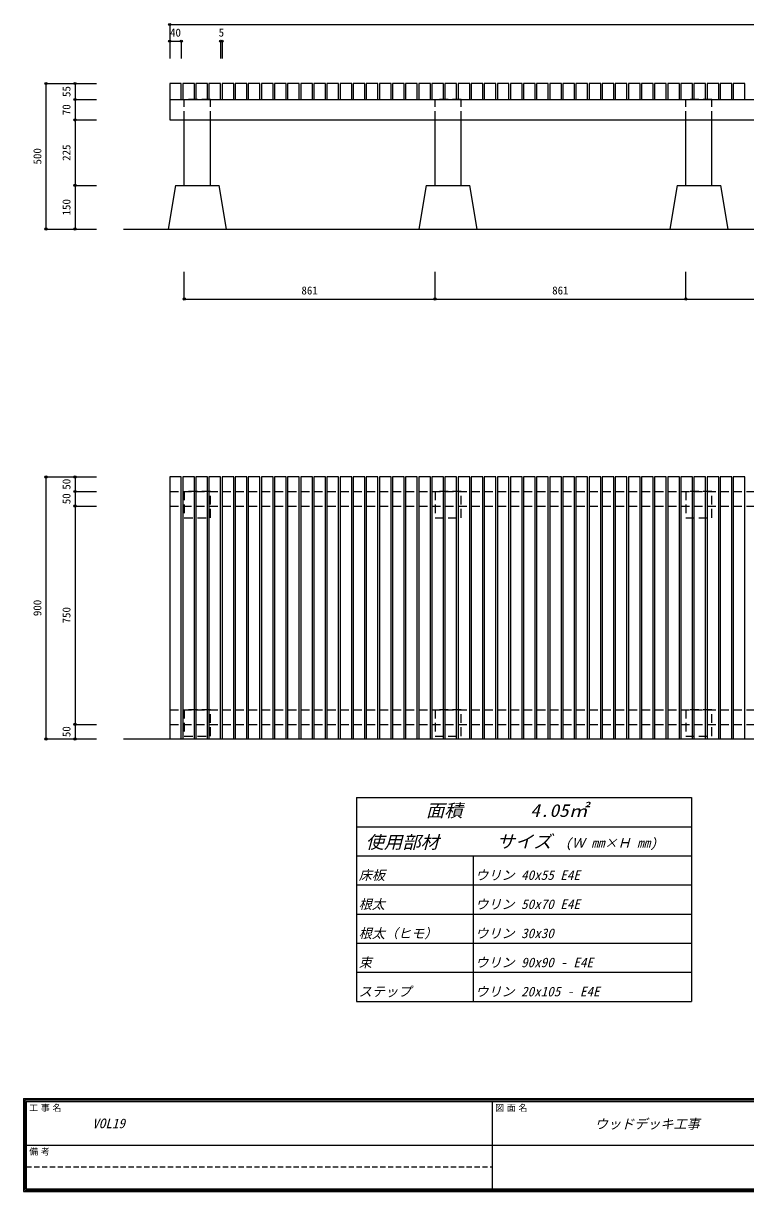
# Model space of a CAD drawing. Units: millimetres at full size, sheet at 1:15, with parts at other scales. Extents: x -2816 to 2824, y -2060 to 1992.
# Drawn here: x -2816 to -337, y -2060 to 1953 of the extents above; entities that cross this region are included whole.
import ezdxf
from ezdxf.enums import TextEntityAlignment as Align

# ---------------------------------------------------------------- set-up
doc = ezdxf.new("R2010")
doc.units = ezdxf.units.MM
doc.header["$LTSCALE"] = 15
doc.header["$PDMODE"] = 32
doc.header["$PDSIZE"] = 7.5
doc.linetypes.add('DASHED1', pattern=[1.8, 1.2, -0.6])
doc.linetypes.add('DASHED2', pattern=[3, 2, -1])
for name, color, linetype in [('0-2_束１', 4, 'Continuous'), ('0-4_根太・大引き', 4, 'Continuous'), ('0-6_床板等１', 3, 'Continuous'), ('0-A_境界・築造物', 7, 'Continuous'), ('0-B_補助線', 7, 'Continuous'), ('0-C_寸法（境界・築造物）', 7, 'Continuous'), ('F-A_建築見掛', 3, 'Continuous'), ('F-B_文字', 4, 'Continuous')]:
    doc.layers.add(name, color=color, linetype=linetype)
doc.styles.add('ＭＳ ゴシック', font='')
doc.styles.get('ＭＳ ゴシック').set_extended_font_data('MS Gothic')

msp = doc.modelspace()

# ---------------------------------------------------------------- linework, layer by layer
at = {"layer": '0-2_束１', "linetype": 'DASHED2'}
for p, q in [((-2264.13, 1621.55), (-2264.13, 1691.55)), ((-1403.13, 1621.55), (-1403.13, 1691.55)), ((-542.13, 1621.55), (-542.13, 1691.55))]:
    msp.add_line(p, q, dxfattribs=at)
at = {"layer": '0-2_束１'}
for p, q in [((-2264.13, 1396.55), (-2264.13, 1621.55)), ((-2174.13, 1396.55), (-2174.13, 1621.55)), ((-1403.13, 1396.55), (-1403.13, 1621.55)), ((-1313.13, 1396.55), (-1313.13, 1621.55)), ((-542.13, 1396.55), (-542.13, 1621.55)), ((-452.13, 1396.55), (-452.13, 1621.55)), ((-2294.13, 1396.55), (-2319.13, 1246.55)), ((-2294.13, 1396.55), (-2144.13, 1396.55)), ((-2119.13, 1246.55), (-2144.13, 1396.55)), ((-1433.13, 1396.55), (-1458.13, 1246.55)), ((-1433.13, 1396.55), (-1283.13, 1396.55)), ((-1258.13, 1246.55), (-1283.13, 1396.55)), ((-572.13, 1396.55), (-597.13, 1246.55)), ((-572.13, 1396.55), (-422.13, 1396.55)), ((-397.13, 1246.55), (-422.13, 1396.55)), ((-2319.13, 1246.55), (-2119.13, 1246.55)), ((-1458.13, 1246.55), (-1258.13, 1246.55)), ((-597.13, 1246.55), (-397.13, 1246.55))]:
    msp.add_line(p, q, dxfattribs=at)
at = {"layer": '0-2_束１', "linetype": 'DASHED2'}
for points in [[(-2174.13, 1621.55), (-2174.13, 1691.55), (-2264.13, 1691.55)], [(-1313.13, 1621.55), (-1313.13, 1691.55), (-1403.13, 1691.55)], [(-452.13, 1621.55), (-452.13, 1691.55), (-542.13, 1691.55)]]:
    msp.add_lwpolyline(points, dxfattribs=at)
for points in [[(-2264.13, 255.21), (-2174.13, 255.21), (-2174.13, 345.21), (-2264.13, 345.21)], [(-1403.13, 255.21), (-1313.13, 255.21), (-1313.13, 345.21), (-1403.13, 345.21)], [(-542.13, 255.21), (-452.13, 255.21), (-452.13, 345.21), (-542.13, 345.21)], [(-2264.13, -494.79), (-2174.13, -494.79), (-2174.13, -404.79), (-2264.13, -404.79)], [(-1403.13, -494.79), (-1313.13, -494.79), (-1313.13, -404.79), (-1403.13, -404.79)], [(-542.13, -494.79), (-452.13, -494.79), (-452.13, -404.79), (-542.13, -404.79)]]:
    msp.add_lwpolyline(points, close=True, dxfattribs=at)
at = {"layer": '0-4_根太・大引き'}
for p, q in [((-2314.13, 1691.55), (-2314.13, 1621.55)), ((-2314.13, 1691.55), (2180.87, 1691.55)), ((-2314.13, 1621.55), (2180.87, 1621.55))]:
    msp.add_line(p, q, dxfattribs=at)
at = {"layer": '0-4_根太・大引き', "linetype": 'DASHED2'}
for p, q in [((-2314.13, 345.21), (-2314.13, 295.21)), ((-2314.13, 295.21), (2180.87, 295.21)), ((-2314.13, -404.79), (-2314.13, -454.79)), ((-2314.13, -404.79), (2501.87, -404.79)), ((-2314.13, -454.79), (2501.87, -454.79))]:
    msp.add_line(p, q, dxfattribs=at)
msp.add_lwpolyline([(-2314.13, 345.21), (2180.87, 345.21), (2180.87, 295.21)], dxfattribs=at)
at = {"layer": '0-6_床板等１'}
msp.add_lwpolyline([(-2274.13, 1691.55), (-2274.13, 1746.55), (-2314.13, 1746.55), (-2314.13, 1691.55)], dxfattribs=at)
for points in [[(-2269.13, 1691.55), (-2229.13, 1691.55), (-2229.13, 1746.55), (-2269.13, 1746.55)], [(-2224.13, 1691.55), (-2184.13, 1691.55), (-2184.13, 1746.55), (-2224.13, 1746.55)], [(-2179.13, 1691.55), (-2139.13, 1691.55), (-2139.13, 1746.55), (-2179.13, 1746.55)], [(-2134.13, 1691.55), (-2094.13, 1691.55), (-2094.13, 1746.55), (-2134.13, 1746.55)], [(-2089.13, 1691.55), (-2049.13, 1691.55), (-2049.13, 1746.55), (-2089.13, 1746.55)], [(-2044.13, 1691.55), (-2004.13, 1691.55), (-2004.13, 1746.55), (-2044.13, 1746.55)], [(-1999.13, 1691.55), (-1959.13, 1691.55), (-1959.13, 1746.55), (-1999.13, 1746.55)], [(-1954.13, 1691.55), (-1914.13, 1691.55), (-1914.13, 1746.55), (-1954.13, 1746.55)], [(-1909.13, 1691.55), (-1869.13, 1691.55), (-1869.13, 1746.55), (-1909.13, 1746.55)], [(-1864.13, 1691.55), (-1824.13, 1691.55), (-1824.13, 1746.55), (-1864.13, 1746.55)], [(-1819.13, 1691.55), (-1779.13, 1691.55), (-1779.13, 1746.55), (-1819.13, 1746.55)], [(-1774.13, 1691.55), (-1734.13, 1691.55), (-1734.13, 1746.55), (-1774.13, 1746.55)], [(-1729.13, 1691.55), (-1689.13, 1691.55), (-1689.13, 1746.55), (-1729.13, 1746.55)], [(-1684.13, 1691.55), (-1644.13, 1691.55), (-1644.13, 1746.55), (-1684.13, 1746.55)], [(-1639.13, 1691.55), (-1599.13, 1691.55), (-1599.13, 1746.55), (-1639.13, 1746.55)], [(-1594.13, 1691.55), (-1554.13, 1691.55), (-1554.13, 1746.55), (-1594.13, 1746.55)], [(-1549.13, 1691.55), (-1509.13, 1691.55), (-1509.13, 1746.55), (-1549.13, 1746.55)], [(-1504.13, 1691.55), (-1464.13, 1691.55), (-1464.13, 1746.55), (-1504.13, 1746.55)], [(-1459.13, 1691.55), (-1419.13, 1691.55), (-1419.13, 1746.55), (-1459.13, 1746.55)], [(-1414.13, 1691.55), (-1374.13, 1691.55), (-1374.13, 1746.55), (-1414.13, 1746.55)], [(-1369.13, 1691.55), (-1329.13, 1691.55), (-1329.13, 1746.55), (-1369.13, 1746.55)], [(-1324.13, 1691.55), (-1284.13, 1691.55), (-1284.13, 1746.55), (-1324.13, 1746.55)], [(-1279.13, 1691.55), (-1239.13, 1691.55), (-1239.13, 1746.55), (-1279.13, 1746.55)], [(-1234.13, 1691.55), (-1194.13, 1691.55), (-1194.13, 1746.55), (-1234.13, 1746.55)], [(-1189.13, 1691.55), (-1149.13, 1691.55), (-1149.13, 1746.55), (-1189.13, 1746.55)], [(-1144.13, 1691.55), (-1104.13, 1691.55), (-1104.13, 1746.55), (-1144.13, 1746.55)], [(-1099.13, 1691.55), (-1059.13, 1691.55), (-1059.13, 1746.55), (-1099.13, 1746.55)], [(-1054.13, 1691.55), (-1014.13, 1691.55), (-1014.13, 1746.55), (-1054.13, 1746.55)], [(-1009.13, 1691.55), (-969.13, 1691.55), (-969.13, 1746.55), (-1009.13, 1746.55)], [(-964.13, 1691.55), (-924.13, 1691.55), (-924.13, 1746.55), (-964.13, 1746.55)], [(-919.13, 1691.55), (-879.13, 1691.55), (-879.13, 1746.55), (-919.13, 1746.55)], [(-874.13, 1691.55), (-834.13, 1691.55), (-834.13, 1746.55), (-874.13, 1746.55)], [(-829.13, 1691.55), (-789.13, 1691.55), (-789.13, 1746.55), (-829.13, 1746.55)], [(-784.13, 1691.55), (-744.13, 1691.55), (-744.13, 1746.55), (-784.13, 1746.55)], [(-739.13, 1691.55), (-699.13, 1691.55), (-699.13, 1746.55), (-739.13, 1746.55)], [(-694.13, 1691.55), (-654.13, 1691.55), (-654.13, 1746.55), (-694.13, 1746.55)], [(-649.13, 1691.55), (-609.13, 1691.55), (-609.13, 1746.55), (-649.13, 1746.55)], [(-604.13, 1691.55), (-564.13, 1691.55), (-564.13, 1746.55), (-604.13, 1746.55)], [(-559.13, 1691.55), (-519.13, 1691.55), (-519.13, 1746.55), (-559.13, 1746.55)], [(-514.13, 1691.55), (-474.13, 1691.55), (-474.13, 1746.55), (-514.13, 1746.55)], [(-469.13, 1691.55), (-429.13, 1691.55), (-429.13, 1746.55), (-469.13, 1746.55)], [(-424.13, 1691.55), (-384.13, 1691.55), (-384.13, 1746.55), (-424.13, 1746.55)], [(-379.13, 1691.55), (-339.13, 1691.55), (-339.13, 1746.55), (-379.13, 1746.55)], [(-2314.13, -504.79), (-2274.13, -504.79), (-2274.13, 395.21), (-2314.13, 395.21)], [(-2269.13, -504.79), (-2229.13, -504.79), (-2229.13, 395.21), (-2269.13, 395.21)], [(-2224.13, -504.79), (-2184.13, -504.79), (-2184.13, 395.21), (-2224.13, 395.21)], [(-2179.13, -504.79), (-2139.13, -504.79), (-2139.13, 395.21), (-2179.13, 395.21)], [(-2134.13, -504.79), (-2094.13, -504.79), (-2094.13, 395.21), (-2134.13, 395.21)], [(-2089.13, -504.79), (-2049.13, -504.79), (-2049.13, 395.21), (-2089.13, 395.21)], [(-2044.13, -504.79), (-2004.13, -504.79), (-2004.13, 395.21), (-2044.13, 395.21)], [(-1999.13, -504.79), (-1959.13, -504.79), (-1959.13, 395.21), (-1999.13, 395.21)], [(-1954.13, -504.79), (-1914.13, -504.79), (-1914.13, 395.21), (-1954.13, 395.21)], [(-1909.13, -504.79), (-1869.13, -504.79), (-1869.13, 395.21), (-1909.13, 395.21)], [(-1864.13, -504.79), (-1824.13, -504.79), (-1824.13, 395.21), (-1864.13, 395.21)], [(-1819.13, -504.79), (-1779.13, -504.79), (-1779.13, 395.21), (-1819.13, 395.21)], [(-1774.13, -504.79), (-1734.13, -504.79), (-1734.13, 395.21), (-1774.13, 395.21)], [(-1729.13, -504.79), (-1689.13, -504.79), (-1689.13, 395.21), (-1729.13, 395.21)], [(-1684.13, -504.79), (-1644.13, -504.79), (-1644.13, 395.21), (-1684.13, 395.21)], [(-1639.13, -504.79), (-1599.13, -504.79), (-1599.13, 395.21), (-1639.13, 395.21)], [(-1594.13, -504.79), (-1554.13, -504.79), (-1554.13, 395.21), (-1594.13, 395.21)], [(-1549.13, -504.79), (-1509.13, -504.79), (-1509.13, 395.21), (-1549.13, 395.21)], [(-1504.13, -504.79), (-1464.13, -504.79), (-1464.13, 395.21), (-1504.13, 395.21)], [(-1459.13, -504.79), (-1419.13, -504.79), (-1419.13, 395.21), (-1459.13, 395.21)], [(-1414.13, -504.79), (-1374.13, -504.79), (-1374.13, 395.21), (-1414.13, 395.21)], [(-1369.13, -504.79), (-1329.13, -504.79), (-1329.13, 395.21), (-1369.13, 395.21)], [(-1324.13, -504.79), (-1284.13, -504.79), (-1284.13, 395.21), (-1324.13, 395.21)], [(-1279.13, -504.79), (-1239.13, -504.79), (-1239.13, 395.21), (-1279.13, 395.21)], [(-1234.13, -504.79), (-1194.13, -504.79), (-1194.13, 395.21), (-1234.13, 395.21)], [(-1189.13, -504.79), (-1149.13, -504.79), (-1149.13, 395.21), (-1189.13, 395.21)], [(-1144.13, -504.79), (-1104.13, -504.79), (-1104.13, 395.21), (-1144.13, 395.21)], [(-1099.13, -504.79), (-1059.13, -504.79), (-1059.13, 395.21), (-1099.13, 395.21)], [(-1054.13, -504.79), (-1014.13, -504.79), (-1014.13, 395.21), (-1054.13, 395.21)], [(-1009.13, -504.79), (-969.13, -504.79), (-969.13, 395.21), (-1009.13, 395.21)], [(-964.13, -504.79), (-924.13, -504.79), (-924.13, 395.21), (-964.13, 395.21)], [(-919.13, -504.79), (-879.13, -504.79), (-879.13, 395.21), (-919.13, 395.21)], [(-874.13, -504.79), (-834.13, -504.79), (-834.13, 395.21), (-874.13, 395.21)], [(-829.13, -504.79), (-789.13, -504.79), (-789.13, 395.21), (-829.13, 395.21)], [(-784.13, -504.79), (-744.13, -504.79), (-744.13, 395.21), (-784.13, 395.21)], [(-739.13, -504.79), (-699.13, -504.79), (-699.13, 395.21), (-739.13, 395.21)], [(-694.13, -504.79), (-654.13, -504.79), (-654.13, 395.21), (-694.13, 395.21)], [(-649.13, -504.79), (-609.13, -504.79), (-609.13, 395.21), (-649.13, 395.21)], [(-604.13, -504.79), (-564.13, -504.79), (-564.13, 395.21), (-604.13, 395.21)], [(-559.13, -504.79), (-519.13, -504.79), (-519.13, 395.21), (-559.13, 395.21)], [(-514.13, -504.79), (-474.13, -504.79), (-474.13, 395.21), (-514.13, 395.21)], [(-469.13, -504.79), (-429.13, -504.79), (-429.13, 395.21), (-469.13, 395.21)], [(-424.13, -504.79), (-384.13, -504.79), (-384.13, 395.21), (-424.13, 395.21)], [(-379.13, -504.79), (-339.13, -504.79), (-339.13, 395.21), (-379.13, 395.21)]]:
    msp.add_lwpolyline(points, close=True, dxfattribs=at)
at = {"layer": '0-A_境界・築造物'}
msp.add_line((-2472.56, 1246.55), (2597.82, 1246.55), dxfattribs=at)
at = {"layer": '0-B_補助線'}
msp.add_line((-2472.56, -504.79), (2375.64, -504.79), dxfattribs=at)
at = {"layer": '0-C_寸法（境界・築造物）', "color": 4}
for p, q in [((-2314.13, 1949.37), (-2314.13, 1891.93)), ((-2314.13, 1949.37), (2180.87, 1949.37)), ((-2314.13, 1891.93), (-2314.13, 1832)), ((-2314.13, 1891.93), (-2274.13, 1891.93)), ((-2274.13, 1891.93), (-2274.13, 1832)), ((-2139.13, 1891.93), (-2139.13, 1832)), ((-2139.13, 1891.93), (-2134.13, 1891.93)), ((-2134.13, 1891.93), (-2134.13, 1832)), ((-2738.95, 1746.55), (-2639.06, 1746.55)), ((-2738.95, 1746.55), (-2738.95, 1246.55)), ((-2639.06, 1746.55), (-2565.8, 1746.55)), ((-2639.06, 1746.55), (-2639.06, 1691.55)), ((-2639.06, 1691.55), (-2565.8, 1691.55)), ((-2639.06, 1691.55), (-2639.06, 1621.55)), ((-2639.06, 1621.55), (-2565.8, 1621.55)), ((-2639.06, 1621.55), (-2639.06, 1396.55)), ((-2639.06, 1396.55), (-2565.8, 1396.55)), ((-2639.06, 1396.55), (-2639.06, 1246.55)), ((-2738.95, 1246.55), (-2639.06, 1246.55)), ((-2639.06, 1246.55), (-2565.8, 1246.55)), ((-2264.13, 1006.2), (-2264.13, 1099.44)), ((-1403.13, 1006.2), (-1403.13, 1099.44)), ((-542.13, 1006.2), (-542.13, 1099.44)), ((-2264.13, 1006.2), (-1403.13, 1006.2)), ((-1403.13, 1006.2), (-542.13, 1006.2)), ((-542.13, 1006.2), (318.87, 1006.2)), ((-2738.95, 395.21), (-2639.06, 395.21)), ((-2738.95, 395.21), (-2738.95, -504.79)), ((-2639.06, 395.21), (-2565.8, 395.21)), ((-2639.06, 395.21), (-2639.06, 345.21)), ((-2639.06, 345.21), (-2565.8, 345.21)), ((-2639.06, 345.21), (-2639.06, 295.21)), ((-2639.06, 295.21), (-2565.8, 295.21)), ((-2639.06, 295.21), (-2639.06, -454.79)), ((-2639.06, -454.79), (-2565.8, -454.79)), ((-2639.06, -454.79), (-2639.06, -504.79)), ((-2738.95, -504.79), (-2639.06, -504.79)), ((-2639.06, -504.79), (-2565.8, -504.79))]:
    msp.add_line(p, q, dxfattribs=at)
at = {"layer": '0-C_寸法（境界・築造物）'}
for p in [(-2314.13, 1949.37), (-2314.13, 1891.93), (-2274.13, 1891.93), (-2139.13, 1891.93), (-2134.13, 1891.93), (-2738.95, 1746.55), (-2639.06, 1746.55), (-2639.06, 1691.55), (-2639.06, 1621.55), (-2639.06, 1396.55), (-2738.95, 1246.55), (-2639.06, 1246.55), (-2264.13, 1006.2), (-1403.13, 1006.2), (-542.13, 1006.2), (-2738.95, 395.21), (-2639.06, 395.21), (-2639.06, 345.21), (-2639.06, 295.21), (-2639.06, -454.79), (-2738.95, -504.79), (-2639.06, -504.79)]:
    msp.add_point(p, dxfattribs=at)
at = {"layer": 'F-A_建築見掛', "color": 7}
for q in [(-522.49, -706.36), (-1672.49, -1406.36)]:
    msp.add_line((-1672.49, -706.36), q, dxfattribs=at)
at = {"layer": 'F-B_文字', "color": 7}
for p, q in [((-522.49, -706.36), (-522.49, -1406.36)), ((-1672.49, -806.36), (-522.49, -806.36)), ((-1672.49, -906.36), (-522.49, -906.36)), ((-1272.49, -906.36), (-1272.49, -1406.36)), ((-1672.49, -1006.36), (-522.49, -1006.36)), ((-1672.49, -1106.36), (-522.49, -1106.36)), ((-1672.49, -1206.36), (-522.49, -1206.36)), ((-1672.49, -1306.36), (-522.49, -1306.36)), ((-1672.49, -1406.36), (-522.49, -1406.36))]:
    msp.add_line(p, q, dxfattribs=at)
at = {"layer": 'F-B_文字', "color": 3}
for p, q in [((-2816.47, -1739.72), (2823.53, -1739.72)), ((-2816.47, -1739.72), (-2816.47, -2059.72)), ((-2811.47, -1744.72), (2818.53, -1744.72)), ((-2811.47, -1744.72), (-2811.47, -2054.72)), ((-2806.47, -1749.72), (2813.53, -1749.72)), ((-1206.47, -1749.72), (-1206.47, -2049.72)), ((-2806.47, -1899.72), (393.53, -1899.72)), ((-2816.47, -2059.72), (2823.53, -2059.72)), ((-2811.47, -2054.72), (2818.53, -2054.72))]:
    msp.add_line(p, q, dxfattribs=at)
at = {"layer": 'F-B_文字', "color": 3, "linetype": 'DASHED1'}
msp.add_line((-2806.47, -1974.72), (-1206.47, -1974.72), dxfattribs=at)
at = {"layer": 'F-B_文字', "color": 3}
msp.add_lwpolyline([(-2806.47, -1749.72), (-2806.47, -2049.72), (2813.53, -2049.72)], dxfattribs=at)

# ---------------------------------------------------------------- texts
at = {"layer": '0-C_寸法（境界・築造物）', "style": 'ＭＳ ゴシック'}
for s, p in [('40', (-2312.88, 1899.43)), ('5', (-2146.01, 1899.43)), ('861', (-1861.76, 1013.7)), ('861', (-1000.76, 1013.7))]:
    msp.add_text(s, height=27.49, dxfattribs=at).set_placement(p, align=Align.BOTTOM_LEFT)
for s, p in [('55', (-2646.56, 1700.3)), ('70', (-2646.56, 1637.8)), ('225', (-2646.56, 1480.93)), ('500', (-2746.45, 1468.43)), ('150', (-2646.56, 1293.43)), ('50', (-2646.56, 351.46)), ('50', (-2646.56, 301.46)), ('900', (-2746.45, -82.92)), ('750', (-2646.56, -107.92)), ('50', (-2646.56, -498.54))]:
    msp.add_text(s, height=27.49, rotation=90, dxfattribs=at).set_placement(p, align=Align.BOTTOM_LEFT)
at = {"layer": 'F-A_建築見掛', "color": 2, "style": 'ＭＳ ゴシック', "oblique": 15}
for s, width, p in [('面積', 1.05, (-1434.11, -785.87)), ('4.05㎡', 1.1, (-1076.34, -785.87)), ('使用部材', 1.05, (-1641.34, -894.43)), ('サイズ', 1.05, (-1191.46, -892.42))]:
    msp.add_text(s, height=43.99, dxfattribs=dict(at, width=width)).set_placement(p, align=Align.BOTTOM_LEFT)
at = {"layer": 'F-A_建築見掛', "style": 'ＭＳ ゴシック', "oblique": 15}
for s, p in [('(Ｗ mm×Ｈ mm)', (-956.25, -888.4)), ('床板', (-1664.99, -998.86)), ('ウリン 40x55 E4E', (-1264.99, -998.86)), ('根太', (-1664.99, -1098.86)), ('ウリン 50x70 E4E', (-1264.99, -1098.86)), ('根太（ヒモ）', (-1664.99, -1198.86)), ('ウリン 30x30', (-1264.99, -1198.86)), ('束', (-1664.99, -1298.86)), ('ウリン 90x90 - E4E', (-1264.99, -1298.86)), ('ステップ', (-1664.99, -1398.86)), ('ウリン 20x105 - E4E', (-1264.99, -1398.86))]:
    msp.add_text(s, height=32.99, dxfattribs=at).set_placement(p, align=Align.BOTTOM_LEFT)
at = {"layer": 'F-B_文字', "style": 'ＭＳ ゴシック'}
for s, p in [('工', (-2796.47, -1789.72)), ('事', (-2756.47, -1789.72)), ('名', (-2716.47, -1789.72)), ('図', (-1196.47, -1789.72)), ('面', (-1156.47, -1789.72)), ('名', (-1116.47, -1789.72)), ('備', (-2796.47, -1939.72)), ('考', (-2756.47, -1939.72))]:
    msp.add_text(s, height=21.99, dxfattribs=at).set_placement(p, align=Align.BOTTOM_LEFT)
at = {"layer": 'F-B_文字', "color": 3, "style": 'ＭＳ ゴシック', "oblique": 15}
for s, p in [('ウッドデッキ工事', (-854.49, -1853.43)), ('VOL19', (-2579.85, -1851.69))]:
    msp.add_text(s, height=32.99, dxfattribs=at).set_placement(p, align=Align.BOTTOM_LEFT)

doc.saveas('drawing.dxf')
